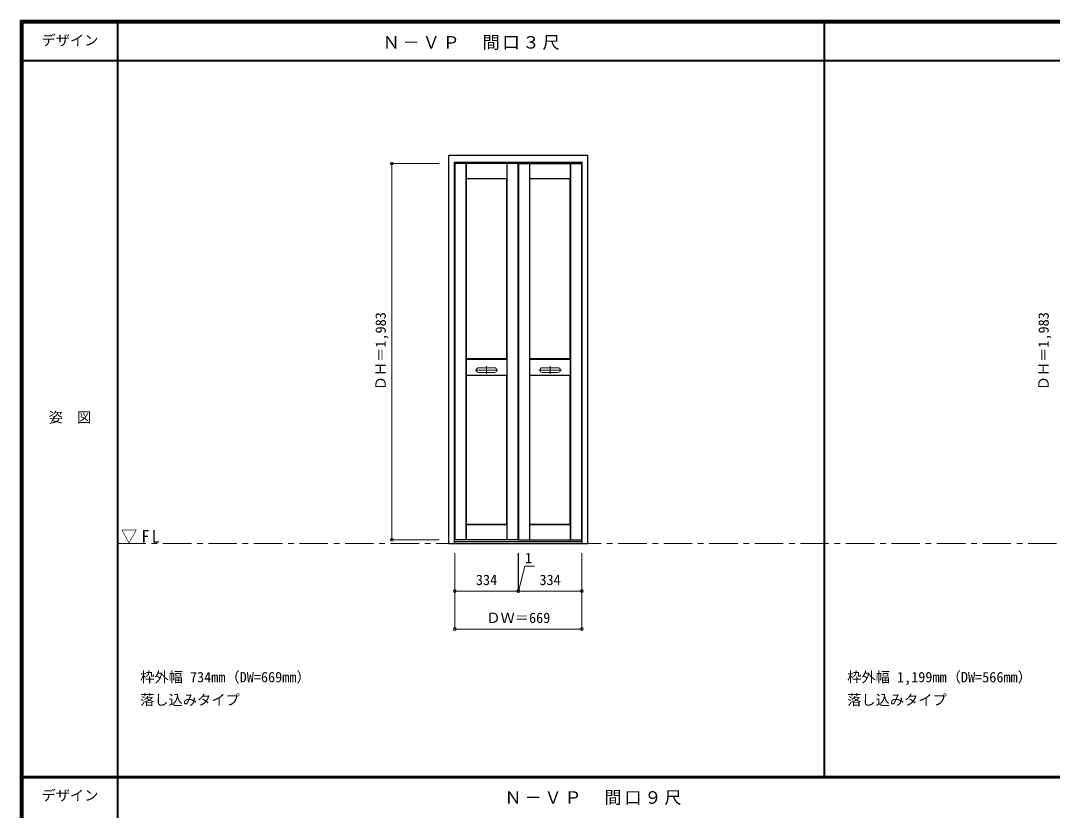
# Model space of a CAD drawing. Units: millimetres, scale not verified. Extents: x -6000 to 5700, y -4307 to 4260.
# Drawn here: x -6000 to -562, y 12 to 4175 of the extents above; entities that cross this region are included whole.
import ezdxf
from ezdxf.enums import TextEntityAlignment as Align

# ---------------------------------------------------------------- set-up
doc = ezdxf.new("R2010")
doc.units = ezdxf.units.MM
doc.header["$LTSCALE"] = 30
doc.header["$PDMODE"] = 32
doc.header["$PDSIZE"] = 15
doc.linetypes.add('CHAIN1', pattern=[8, 5, -1, 1, -1])
for name, color, linetype, lineweight in [('0-1_通り芯', 4, 'CHAIN1', 9), ('0-2_扉', 3, 'Continuous', 25), ('0-3_仕上げ', 7, 'Continuous', 18), ('0-4_枠', 3, 'Continuous', 25), ('0-B_寸法', 4, 'Continuous', 9), ('F-1_枠', 6, 'Continuous', 40)]:
    doc.layers.add(name, color=color, linetype=linetype, lineweight=lineweight)
doc.layers.add('0-A_文字', color=7, linetype='Continuous')
doc.layers.add('F-A_文字', color=7, linetype='Continuous')
doc.styles.add('ＭＳ ゴシック', font='')
doc.styles.get('ＭＳ ゴシック').set_extended_font_data('MS Gothic')

msp = doc.modelspace()

# ---------------------------------------------------------------- linework, layer by layer
at = {"layer": '0-1_通り芯'}
for p, q in [((-3544.17, 2353), (-3544.17, 2313)), ((-3209.17, 2353), (-3209.17, 2313)), ((-3484.17, 2333), (-3604.17, 2333)), ((-3149.17, 2333), (-3269.17, 2333))]:
    msp.add_line(p, q, dxfattribs=at)
at = {"layer": '0-1_通り芯', "color": 7, "lineweight": 18}
msp.add_line((-5490, 1418), (5690, 1418), dxfattribs=at)
at = {"layer": '0-2_扉'}
for p, q in [((-3711.17, 3421.5), (-3711.17, 1438.5)), ((-3377.17, 3421.5), (-3711.17, 3421.5)), ((-3377.17, 1438.5), (-3377.17, 3421.5)), ((-3376.17, 3421.5), (-3042.17, 3421.5)), ((-3376.17, 1438.5), (-3376.17, 3421.5)), ((-3042.17, 3421.5), (-3042.17, 1438.5)), ((-3377.17, 1438.5), (-3711.17, 1438.5)), ((-3376.17, 1438.5), (-3042.17, 1438.5))]:
    msp.add_line(p, q, dxfattribs=at)
at = {"layer": '0-3_仕上げ'}
for p, q in [((-3709.17, 1438.5), (-3709.17, 3421.5)), ((-3652.67, 1438.5), (-3652.67, 3421.5)), ((-3651.67, 3342.5), (-3651.67, 3421.5)), ((-3650.67, 3343.5), (-3650.67, 3421.5)), ((-3437.67, 3343.5), (-3437.67, 3421.5)), ((-3436.67, 3342.5), (-3436.67, 3421.5)), ((-3435.67, 1438.5), (-3435.67, 3421.5)), ((-3379.17, 1438.5), (-3379.17, 3421.5)), ((-3374.17, 1438.5), (-3374.17, 3421.5)), ((-3317.67, 1438.5), (-3317.67, 3421.5)), ((-3316.67, 3342.5), (-3316.67, 3421.5)), ((-3315.67, 3343.5), (-3315.67, 3421.5)), ((-3102.67, 3343.5), (-3102.67, 3421.5)), ((-3101.67, 3342.5), (-3101.67, 3421.5)), ((-3100.67, 1438.5), (-3100.67, 3421.5)), ((-3044.17, 1438.5), (-3044.17, 3421.5)), ((-3650.67, 3343.5), (-3651.67, 3342.5)), ((-3650.67, 3341.5), (-3651.67, 3342.5)), ((-3437.67, 3343.5), (-3650.67, 3343.5)), ((-3437.67, 3343.5), (-3436.67, 3342.5)), ((-3437.67, 3341.5), (-3436.67, 3342.5)), ((-3315.67, 3343.5), (-3316.67, 3342.5)), ((-3315.67, 3341.5), (-3316.67, 3342.5)), ((-3102.67, 3343.5), (-3315.67, 3343.5)), ((-3102.67, 3343.5), (-3101.67, 3342.5)), ((-3102.67, 3341.5), (-3101.67, 3342.5)), ((-3650.67, 2391.5), (-3651.67, 2390.5)), ((-3651.67, 2390.5), (-3651.67, 2304.5)), ((-3650.67, 2389.5), (-3651.67, 2390.5)), ((-3650.67, 2389.5), (-3650.67, 2305.5)), ((-3437.67, 2389.5), (-3650.67, 2389.5)), ((-3502.67, 2345.5), (-3585.67, 2345.5)), ((-3437.67, 2391.5), (-3436.67, 2390.5)), ((-3437.67, 2389.5), (-3436.67, 2390.5)), ((-3437.67, 2389.5), (-3437.67, 2305.5)), ((-3436.67, 2390.5), (-3436.67, 2304.5)), ((-3315.67, 2391.5), (-3316.67, 2390.5)), ((-3316.67, 2390.5), (-3316.67, 2304.5)), ((-3315.67, 2389.5), (-3316.67, 2390.5)), ((-3315.67, 2389.5), (-3315.67, 2305.5)), ((-3102.67, 2389.5), (-3315.67, 2389.5)), ((-3167.67, 2345.5), (-3250.67, 2345.5)), ((-3102.67, 2391.5), (-3101.67, 2390.5)), ((-3102.67, 2389.5), (-3101.67, 2390.5)), ((-3102.67, 2389.5), (-3102.67, 2305.5)), ((-3101.67, 2390.5), (-3101.67, 2304.5)), ((-3650.67, 2305.5), (-3651.67, 2304.5)), ((-3650.67, 2303.5), (-3651.67, 2304.5)), ((-3437.67, 2305.5), (-3650.67, 2305.5)), ((-3502.67, 2320.5), (-3585.67, 2320.5)), ((-3437.67, 2305.5), (-3436.67, 2304.5)), ((-3437.67, 2303.5), (-3436.67, 2304.5)), ((-3315.67, 2305.5), (-3316.67, 2304.5)), ((-3315.67, 2303.5), (-3316.67, 2304.5)), ((-3102.67, 2305.5), (-3315.67, 2305.5)), ((-3167.67, 2320.5), (-3250.67, 2320.5)), ((-3102.67, 2305.5), (-3101.67, 2304.5)), ((-3102.67, 2303.5), (-3101.67, 2304.5)), ((-3650.67, 1518.5), (-3651.67, 1517.5)), ((-3650.67, 1516.5), (-3650.67, 1438.5)), ((-3437.67, 1516.5), (-3650.67, 1516.5)), ((-3437.67, 1518.5), (-3436.67, 1517.5)), ((-3437.67, 1516.5), (-3437.67, 1438.5)), ((-3315.67, 1518.5), (-3316.67, 1517.5)), ((-3315.67, 1516.5), (-3315.67, 1438.5)), ((-3102.67, 1516.5), (-3315.67, 1516.5)), ((-3102.67, 1518.5), (-3101.67, 1517.5)), ((-3102.67, 1516.5), (-3102.67, 1438.5))]:
    msp.add_line(p, q, dxfattribs=at)
at = {"layer": '0-3_仕上げ', "color": 3, "lineweight": 25}
for p, q in [((-3650.67, 2391.5), (-3650.67, 3341.5)), ((-3437.67, 3341.5), (-3650.67, 3341.5)), ((-3437.67, 2391.5), (-3437.67, 3341.5)), ((-3315.67, 2391.5), (-3315.67, 3341.5)), ((-3102.67, 3341.5), (-3315.67, 3341.5)), ((-3102.67, 2391.5), (-3102.67, 3341.5)), ((-3437.67, 2391.5), (-3650.67, 2391.5)), ((-3102.67, 2391.5), (-3315.67, 2391.5)), ((-3650.67, 1518.5), (-3650.67, 2303.5)), ((-3437.67, 2303.5), (-3650.67, 2303.5)), ((-3437.67, 1518.5), (-3437.67, 2303.5)), ((-3315.67, 1518.5), (-3315.67, 2303.5)), ((-3102.67, 2303.5), (-3315.67, 2303.5)), ((-3102.67, 1518.5), (-3102.67, 2303.5)), ((-3437.67, 1518.5), (-3650.67, 1518.5)), ((-3102.67, 1518.5), (-3315.67, 1518.5))]:
    msp.add_line(p, q, dxfattribs=at)
at = {"layer": '0-3_仕上げ'}
for points in [[(-3650.67, 1516.5), (-3651.67, 1517.5), (-3651.67, 1438.5)], [(-3437.67, 1516.5), (-3436.67, 1517.5), (-3436.67, 1438.5)], [(-3315.67, 1516.5), (-3316.67, 1517.5), (-3316.67, 1438.5)], [(-3102.67, 1516.5), (-3101.67, 1517.5), (-3101.67, 1438.5)]]:
    msp.add_lwpolyline(points, dxfattribs=at)
for centre, start, end in [((-3585.67, 2333), 90, 180), ((-3502.67, 2333), 0, 90), ((-3250.67, 2333), 90, 180), ((-3167.67, 2333), 0, 90), ((-3585.67, 2333), 180, 270), ((-3502.67, 2333), 270, 0), ((-3250.67, 2333), 180, 270), ((-3167.67, 2333), 270, 0)]:
    msp.add_arc(centre, 12.5, start, end, dxfattribs=at)
at = {"layer": '0-4_枠'}
for p, q in [((-3743.67, 3465), (-3009.67, 3465)), ((-3743.67, 1418), (-3743.67, 3465)), ((-3713.67, 3429), (-3039.67, 3429)), ((-3713.67, 1418), (-3713.67, 3429)), ((-3039.67, 1418), (-3039.67, 3429)), ((-3009.67, 1418), (-3009.67, 3465)), ((-3743.67, 1418), (-3009.67, 1418)), ((-3713.67, 1430), (-3039.67, 1430))]:
    msp.add_line(p, q, dxfattribs=at)
at = {"layer": '0-B_寸法'}
for p, q in [((-4043.67, 3421.5), (-4043.67, 1438.5)), ((-4043.67, 3421.5), (-3793.67, 3421.5)), ((-4043.67, 1438.5), (-3793.67, 1438.5)), ((-3711.17, 968), (-3711.17, 1368)), ((-3377.17, 1168), (-3377.17, 1368)), ((-3376.17, 1168), (-3376.17, 1368)), ((-3042.17, 968), (-3042.17, 1368)), ((-3376.67, 1168), (-3341.72, 1298.43)), ((-3341.72, 1298.43), (-3290.93, 1298.43)), ((-3711.17, 1168), (-3377.17, 1168)), ((-3377.17, 1168), (-3376.17, 1168)), ((-3376.17, 1168), (-3042.17, 1168)), ((-3711.17, 968), (-3042.17, 968))]:
    msp.add_line(p, q, dxfattribs=at)
at = {"layer": '0-B_寸法', "color": 7}
for p in [(-4043.67, 3421.5), (-4043.67, 1438.5), (-3711.17, 1168), (-3377.17, 1168), (-3376.17, 1168), (-3042.17, 1168), (-3711.17, 968), (-3042.17, 968)]:
    msp.add_point(p, dxfattribs=at)
at = {"layer": 'F-1_枠'}
for p, q in [((-6000, 4175), (5700, 4175)), ((-6000, 4175), (-6000, -4205)), ((-6000, 4170), (5700, 4170)), ((-6000, 4165), (5700, 4165)), ((-5995, 4175), (-5995, -4205)), ((-5990, 4175), (-5990, -4205)), ((-5490, 4175), (-5490, -3790)), ((-1763.33, 190.5), (-1763.33, 4175)), ((-6000, 3965), (5700, 3965)), ((-6000, 190.5), (5700, 190.5)), ((-6000, 187.5), (5700, 187.5)), ((-6000, 184.5), (5700, 184.5))]:
    msp.add_line(p, q, dxfattribs=at)

# ---------------------------------------------------------------- texts
at = {"layer": '0-A_文字', "style": 'ＭＳ ゴシック'}
for s, p in [('枠外幅 734mm（DW=669mm）', (-5370, 670.5)), ('枠外幅 1,199mm（DW=566mm）', (-1643.33, 670.5)), ('落し込みタイプ', (-5370, 550.5)), ('落し込みタイプ', (-1643.33, 550.5))]:
    msp.add_text(s, height=54.99, dxfattribs=at).set_placement(p, align=Align.BOTTOM_LEFT)
at = {"layer": '0-A_文字', "char_height": 65.98, "attachment_point": 7, "style": 'ＭＳ ゴシック'}
for s, insert in [('\\T1.17;Ｎ－ＶＰ\u3000間口３尺', (-4091.67, 4020)), ('\\T1.26;\\W0.95;▽FL', (-5471.25, 1418)), ('\\T1.17;Ｎ－ＶＰ\u3000間口９尺', (-3449.24, 39.5))]:
    msp.add_mtext(s, dxfattribs=dict(at, insert=insert))
at = {"layer": '0-B_寸法', "color": 7, "style": 'ＭＳ ゴシック'}
for p in [(-4058.67, 2226.25), (-564.5, 2226.25)]:
    msp.add_text('ＤＨ＝1,983', height=54.99, rotation=90, dxfattribs=at).set_placement(p, align=Align.BOTTOM_LEFT)
for s, p in [('1', (-3341.72, 1298.43)), ('334', (-3600.42, 1183)), ('334', (-3265.42, 1183)), ('ＤＷ＝669', (-3545.42, 983))]:
    msp.add_text(s, height=54.99, dxfattribs=at).set_placement(p, align=Align.BOTTOM_LEFT)
at = {"layer": 'F-A_文字', "style": 'ＭＳ ゴシック'}
for s, p in [('デザイン', (-5890, 4027.5)), ('姿\u3000図', (-5852.5, 2040.25)), ('デザイン', (-5890, 47))]:
    msp.add_text(s, height=54.99, dxfattribs=at).set_placement(p, align=Align.BOTTOM_LEFT)

doc.saveas('drawing.dxf')
